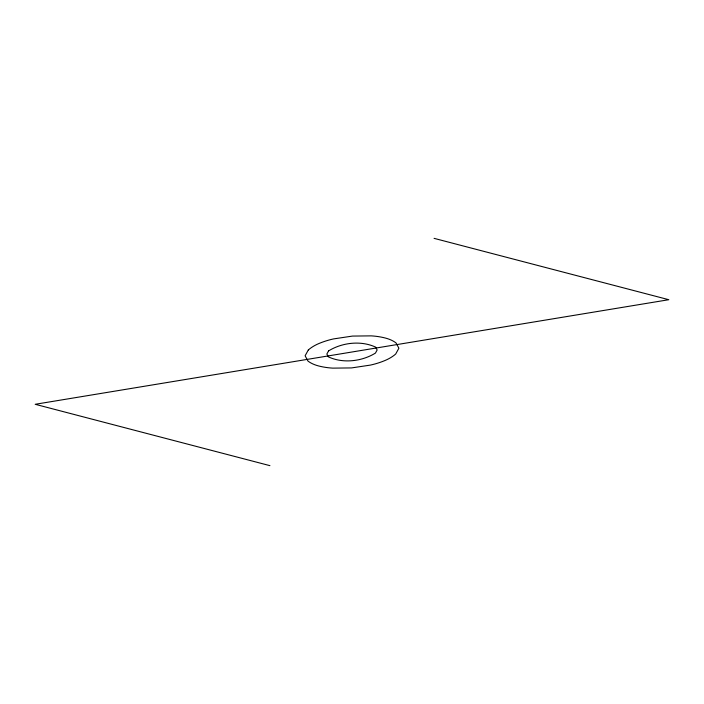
<?xml version="1.0" encoding="UTF-8"?>
<svg xmlns="http://www.w3.org/2000/svg" width="704" height="704" viewBox="0 0 704 704"><rect width="100%" height="100%" fill="white"/><g stroke="black" fill="none" stroke-linecap="round" stroke-linejoin="round"><path stroke-width="1.06" d="M434.078 238.348L668.8 299.71L35.2 404.29L269.922 465.652M308.308 349.976L305.114 355.775L307.991 361.09A34.426 19.941 -7.8 0 0 318.525 365.93A53.918 31.231 -7.8 0 0 332.754 368.13L351.542 367.919L370.41 365.094A53.918 31.231 -7.8 0 0 384.833 360.58A34.426 19.941 -7.8 0 0 395.692 354.024L398.886 348.225L396.009 342.91A34.426 19.941 -7.8 0 0 385.475 338.07A53.918 31.231 -7.8 0 0 371.246 335.87L352.458 336.081L333.59 338.906A53.918 31.231 -7.8 0 0 319.167 343.42A34.426 19.941 -7.8 0 0 308.308 349.976M328.566 350.909L326.85 354.024L328.39 356.875C343.033 363.678 361.856 361.478 375.434 353.091L377.15 349.976L375.61 347.125C360.967 340.322 342.144 342.522 328.566 350.909"/></g></svg>
